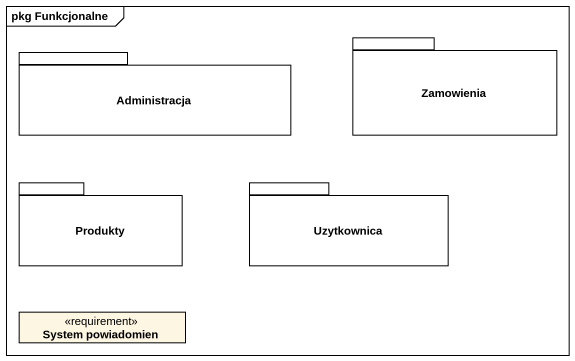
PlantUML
@startuml
mainframe pkg Funkcjonalne
hide circle
hide empty members
package Administracja {
}
package Zamowienia {
}
package Produkty {
}
package Uzytkownica {
}
class "System powiadomien" as System_powiadomien <<requirement>>
@enduml
